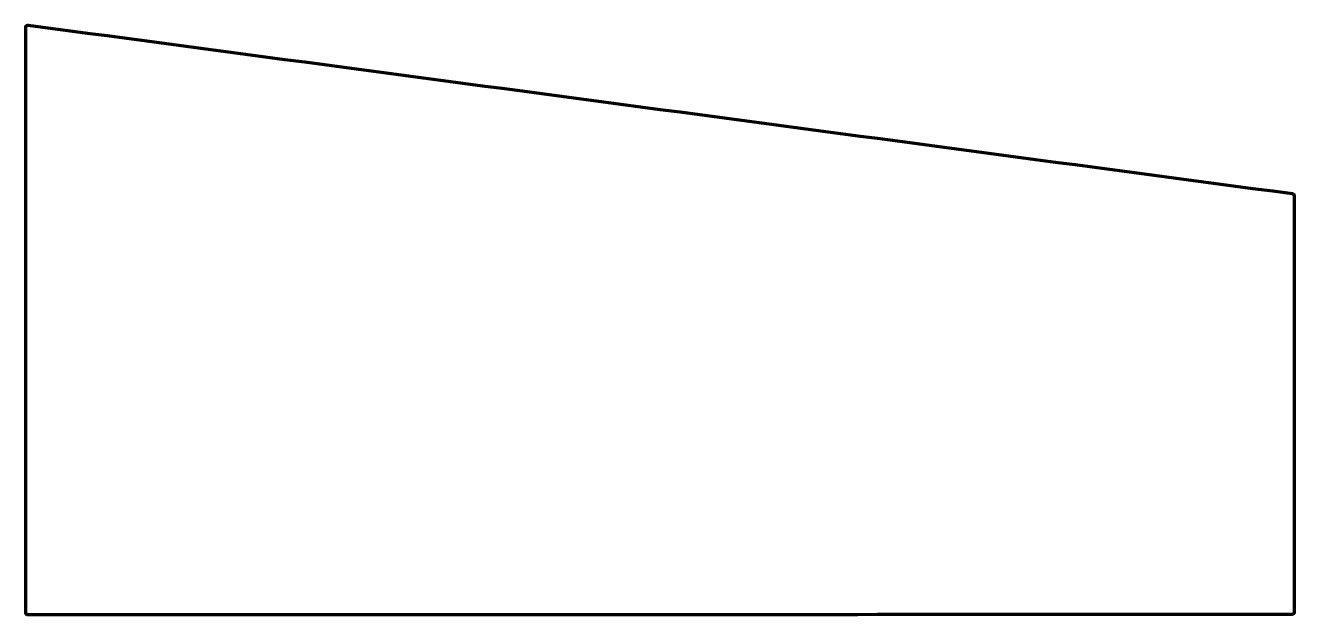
# Model space of a CAD drawing. Header units: millimetres. Extents: x 463 to 837, y 338 to 512.
import ezdxf

# ---------------------------------------------------------------- set-up
doc = ezdxf.new("R2010")
doc.units = ezdxf.units.MM
doc.layers.add('1', color=7, linetype='Continuous', true_color=0xffffff)

msp = doc.modelspace()

# ---------------------------------------------------------------- linework, layer by layer
at = {"layer": '1', "color": 155, "linetype": 'Continuous', "lineweight": 70}
for points in [[(462.87, 511.05), (462.87, 453.67), (462.85, 396.29), (462.86, 338.92)], [(836.5, 462.14), (712.22, 478.69), (587.95, 495.25), (463.68, 511.8)], [(837.12, 339.04), (837.13, 379.82), (837.15, 420.61), (837.14, 461.4)], [(463.69, 338.16), (587.89, 338.2), (712.1, 338.24), (836.31, 338.29)]]:
    msp.add_open_spline(points, degree=3, dxfattribs=at)
for points, knots in [([(463.68, 511.8), (463.6, 511.81), (463.34, 511.84), (462.92, 511.6), (462.87, 511.21), (462.87, 511.05)], [0, 0, 0, 0, 0.190855, 0.594231, 1, 1, 1, 1]), ([(837.14, 461.4), (837.13, 461.51), (837.11, 461.75), (836.87, 462.05), (836.62, 462.12), (836.5, 462.14)], [0, 0, 0, 0, 0.313603, 0.644586, 1, 1, 1, 1]), ([(462.86, 338.92), (462.87, 338.82), (462.89, 338.5), (463.24, 338.19), (463.57, 338.17), (463.69, 338.16)], [0, 0, 0, 0, 0.23939, 0.70835, 1, 1, 1, 1]), ([(836.31, 338.29), (836.44, 338.29), (836.72, 338.32), (837.07, 338.59), (837.12, 338.89), (837.12, 339.04)], [0, 0, 0, 0, 0.330899, 0.643326, 1, 1, 1, 1])]:
    msp.add_open_spline(points, degree=3, knots=knots, dxfattribs=at)

doc.saveas('drawing.dxf')
